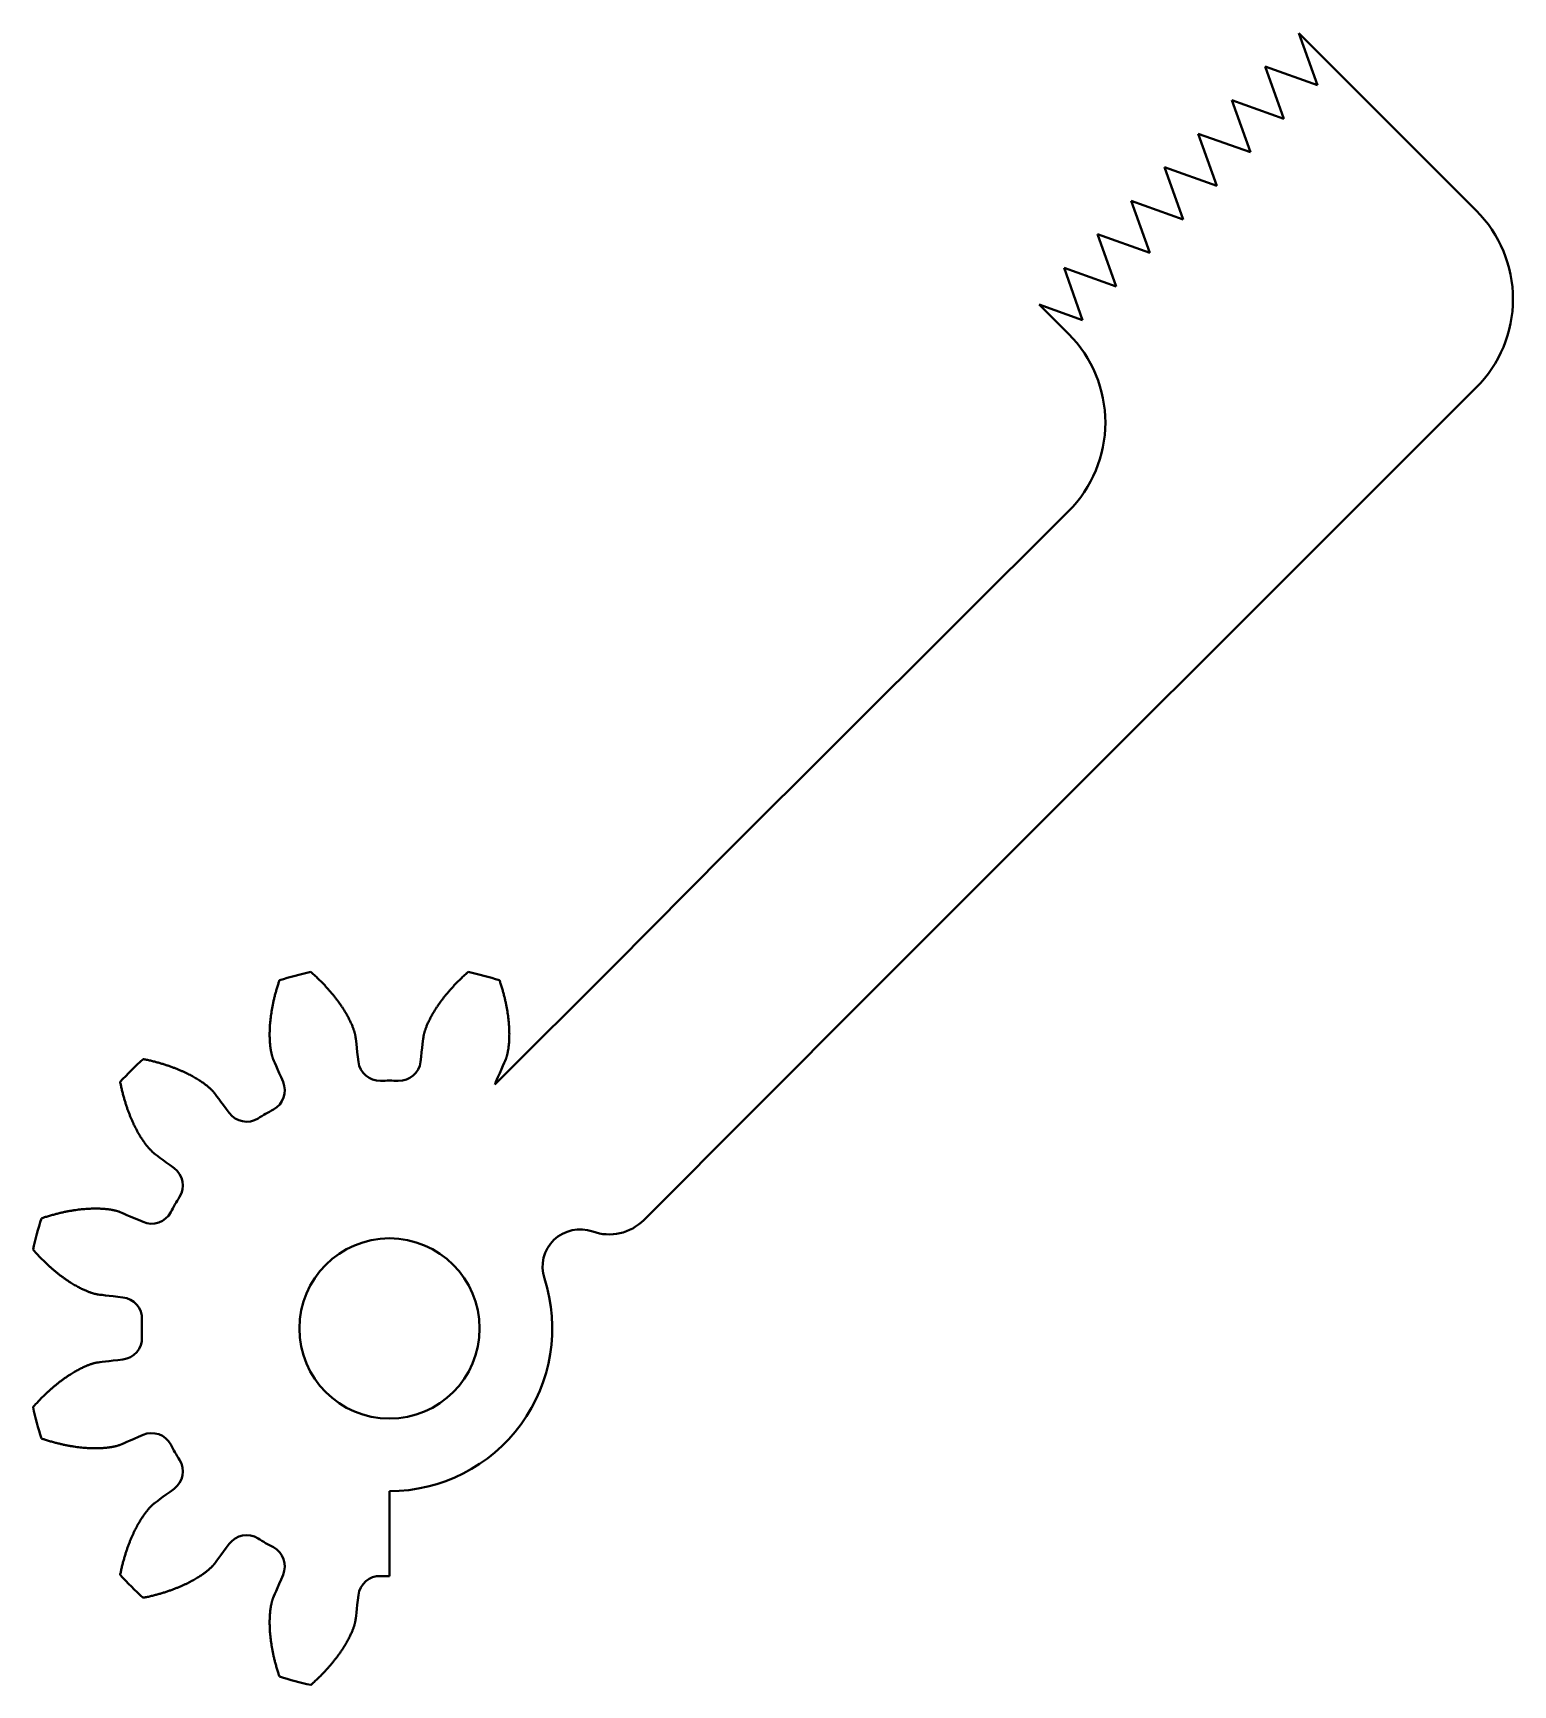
# Model space of a CAD drawing. Header units: millimetres. Extents: x -14.2 to 44.9, y -14.2 to 51.7.
import ezdxf

# ---------------------------------------------------------------- set-up
doc = ezdxf.new("R2010")
doc.units = ezdxf.units.MM
doc.layers.add('Visible', color=7, linetype='Continuous', lineweight=40)

msp = doc.modelspace()

# ---------------------------------------------------------------- linework, layer by layer
at = {"layer": 'Visible'}
for p, q in [((43.417, 44.646), (36.326, 51.737)), ((36.326, 51.737), (37.071, 49.653)), ((34.987, 50.397), (37.071, 49.653)), ((34.987, 50.397), (35.731, 48.313)), ((33.647, 49.057), (35.731, 48.313)), ((33.647, 49.057), (34.391, 46.973)), ((32.307, 47.718), (34.391, 46.973)), ((32.307, 47.718), (33.051, 45.633)), ((30.967, 46.378), (33.051, 45.633)), ((30.967, 46.378), (31.711, 44.293)), ((29.627, 45.038), (31.711, 44.293)), ((29.627, 45.038), (30.371, 42.954)), ((28.287, 43.698), (30.371, 42.954)), ((28.287, 43.698), (29.031, 41.614)), ((26.947, 42.358), (29.031, 41.614)), ((26.947, 42.358), (27.691, 40.274)), ((25.957, 40.893), (27.691, 40.274)), ((25.957, 40.893), (27.134, 39.716)), ((19.142, 13.318), (43.416, 37.574)), ((27.129, 32.64), (13.462, 19.015)), ((8.958, 14.484), (13.462, 19.015)), ((8.958, 14.484), (4.214, 9.739)), ((14.637, 8.805), (19.142, 13.318)), ((14.637, 8.805), (10.16, 4.328)), ((0, -6.5), (0, -9.896))]:
    msp.add_line(p, q, dxfattribs=at)
msp.add_circle((0, 0), 3.6, dxfattribs=at)
for centre, radius, start, end in [((39.882, 41.111), 5, 314.97913, 45), ((23.598, 36.181), 5, 314.91181, 45.00045), ((0, 0), 14.583, 102.45962, 107.54038), ((0, 0), 14.583, 72.45962, 77.54038), ((0, 0), 14.583, 132.45962, 137.54038), ((-0.384, 10.752), 0.863, 186.62487, 272.04273), ((0.384, 10.752), 0.863, 267.95727, 353.37513), ((-5.044, 9.503), 0.863, 297.95727, 23.37513), ((0, 0), 9.896, 87.95727, 92.04273), ((5.044, 9.503), 0.863, 156.62487, 164.1236), ((-5.708, 9.12), 0.863, 216.62487, 302.04273), ((0, 0), 9.896, 117.95727, 122.04273), ((-9.12, 5.708), 0.863, 327.95727, 53.37513), ((-9.503, 5.044), 0.863, 246.62487, 332.04273), ((0, 0), 9.896, 147.95727, 152.04273), ((0, 0), 14.583, 162.45962, 167.54038), ((8.776, 5.713), 1.958, 250.36458, 315), ((7.614, 2.456), 1.5, 70.36458, 197.87848), ((0, 0), 6.5, 270, 17.87848), ((-10.752, 0.384), 0.863, 357.95727, 83.37513), ((0, 0), 9.896, 177.95727, 182.04273), ((-10.752, -0.384), 0.863, 276.62487, 2.04273), ((0, 0), 14.583, 192.45962, 197.54038), ((-9.503, -5.044), 0.863, 27.95727, 113.37513), ((0, 0), 9.896, 207.95727, 212.04273), ((-9.12, -5.708), 0.863, 306.62487, 32.04273), ((-5.708, -9.12), 0.863, 57.95727, 143.37513), ((0, 0), 9.896, 237.95727, 242.04273), ((-5.044, -9.503), 0.863, 336.62487, 62.04273), ((0, 0), 14.583, 222.45962, 227.54038), ((-0.384, -10.752), 0.863, 87.95727, 173.37513), ((0, 0), 9.896, 267.95727, 270), ((0, 0), 14.583, 252.45962, 257.54038)]:
    msp.add_arc(centre, radius, start, end, dxfattribs=at)
for points in [[(-4.252, 9.846), (-4.47, 10.351), (-4.655, 10.78), (-4.659, 10.792), (-4.664, 10.804), (-4.669, 10.819), (-4.676, 10.84), (-4.684, 10.864), (-4.692, 10.894), (-4.701, 10.928), (-4.71, 10.966), (-4.72, 11.01), (-4.73, 11.058), (-4.739, 11.112), (-4.749, 11.17), (-4.757, 11.232), (-4.765, 11.3), (-4.772, 11.373), (-4.778, 11.45), (-4.783, 11.532), (-4.786, 11.619), (-4.788, 11.71), (-4.788, 11.807), (-4.785, 11.908), (-4.781, 12.013), (-4.774, 12.124), (-4.765, 12.238), (-4.752, 12.358), (-4.737, 12.481), (-4.719, 12.609), (-4.697, 12.741), (-4.672, 12.878), (-4.643, 13.018), (-4.611, 13.162), (-4.574, 13.31), (-4.533, 13.463), (-4.488, 13.618), (-4.442, 13.766), (-4.41, 13.862), (-4.395, 13.905)], [(-1.241, 10.653), (-1.304, 11.2), (-1.358, 11.664), (-1.361, 11.676), (-1.363, 11.689), (-1.366, 11.705), (-1.37, 11.725), (-1.376, 11.751), (-1.383, 11.78), (-1.393, 11.814), (-1.404, 11.852), (-1.417, 11.895), (-1.433, 11.942), (-1.451, 11.993), (-1.472, 12.047), (-1.496, 12.106), (-1.523, 12.169), (-1.553, 12.235), (-1.587, 12.305), (-1.624, 12.379), (-1.664, 12.455), (-1.709, 12.536), (-1.757, 12.619), (-1.81, 12.705), (-1.866, 12.794), (-1.927, 12.886), (-1.993, 12.981), (-2.063, 13.078), (-2.138, 13.178), (-2.218, 13.279), (-2.303, 13.383), (-2.393, 13.488), (-2.488, 13.595), (-2.588, 13.704), (-2.694, 13.814), (-2.805, 13.925), (-2.922, 14.038), (-3.036, 14.143), (-3.112, 14.21), (-3.146, 14.24)], [(1.241, 10.653), (1.304, 11.2), (1.358, 11.664), (1.361, 11.676), (1.363, 11.689), (1.366, 11.705), (1.37, 11.725), (1.376, 11.751), (1.383, 11.78), (1.393, 11.814), (1.404, 11.852), (1.417, 11.895), (1.433, 11.942), (1.451, 11.993), (1.472, 12.047), (1.496, 12.106), (1.523, 12.169), (1.553, 12.235), (1.587, 12.305), (1.624, 12.379), (1.664, 12.455), (1.709, 12.536), (1.757, 12.619), (1.81, 12.705), (1.866, 12.794), (1.927, 12.886), (1.993, 12.981), (2.063, 13.078), (2.138, 13.178), (2.218, 13.279), (2.303, 13.383), (2.393, 13.488), (2.488, 13.595), (2.588, 13.704), (2.694, 13.814), (2.805, 13.925), (2.922, 14.038), (3.036, 14.143), (3.112, 14.21), (3.146, 14.24)], [(4.252, 9.846), (4.47, 10.351), (4.655, 10.78), (4.659, 10.792), (4.664, 10.804), (4.669, 10.819), (4.676, 10.84), (4.684, 10.864), (4.692, 10.894), (4.701, 10.928), (4.71, 10.966), (4.72, 11.01), (4.73, 11.058), (4.739, 11.112), (4.749, 11.17), (4.757, 11.232), (4.765, 11.3), (4.772, 11.373), (4.778, 11.45), (4.783, 11.532), (4.786, 11.619), (4.788, 11.71), (4.788, 11.807), (4.785, 11.908), (4.781, 12.013), (4.774, 12.124), (4.765, 12.238), (4.752, 12.358), (4.737, 12.481), (4.719, 12.609), (4.697, 12.741), (4.672, 12.878), (4.643, 13.018), (4.611, 13.162), (4.574, 13.31), (4.533, 13.463), (4.488, 13.618), (4.442, 13.766), (4.41, 13.862), (4.395, 13.905)], [(-6.401, 8.605), (-6.729, 9.047), (-7.008, 9.422), (-7.016, 9.431), (-7.025, 9.442), (-7.035, 9.454), (-7.049, 9.469), (-7.067, 9.488), (-7.088, 9.51), (-7.113, 9.535), (-7.142, 9.563), (-7.175, 9.593), (-7.212, 9.625), (-7.253, 9.66), (-7.299, 9.697), (-7.349, 9.736), (-7.404, 9.777), (-7.463, 9.819), (-7.527, 9.863), (-7.595, 9.908), (-7.669, 9.955), (-7.748, 10.002), (-7.831, 10.05), (-7.92, 10.098), (-8.013, 10.147), (-8.112, 10.196), (-8.216, 10.245), (-8.326, 10.294), (-8.44, 10.343), (-8.56, 10.391), (-8.686, 10.438), (-8.816, 10.485), (-8.952, 10.53), (-9.094, 10.574), (-9.24, 10.616), (-9.392, 10.657), (-9.55, 10.696), (-9.701, 10.73), (-9.8, 10.75), (-9.845, 10.759)], [(-8.605, 6.401), (-9.047, 6.729), (-9.422, 7.008), (-9.431, 7.016), (-9.442, 7.025), (-9.454, 7.035), (-9.469, 7.049), (-9.488, 7.067), (-9.51, 7.088), (-9.535, 7.113), (-9.563, 7.142), (-9.593, 7.175), (-9.625, 7.212), (-9.66, 7.253), (-9.697, 7.299), (-9.736, 7.349), (-9.777, 7.404), (-9.819, 7.463), (-9.863, 7.527), (-9.908, 7.595), (-9.955, 7.669), (-10.002, 7.748), (-10.05, 7.831), (-10.098, 7.92), (-10.147, 8.013), (-10.196, 8.112), (-10.245, 8.216), (-10.294, 8.326), (-10.343, 8.44), (-10.391, 8.56), (-10.438, 8.686), (-10.485, 8.816), (-10.53, 8.952), (-10.574, 9.094), (-10.616, 9.24), (-10.657, 9.392), (-10.696, 9.55), (-10.73, 9.701), (-10.75, 9.8), (-10.759, 9.845)], [(-9.846, 4.252), (-10.351, 4.47), (-10.78, 4.655), (-10.792, 4.659), (-10.804, 4.664), (-10.819, 4.669), (-10.84, 4.676), (-10.864, 4.684), (-10.894, 4.692), (-10.928, 4.701), (-10.966, 4.71), (-11.01, 4.72), (-11.058, 4.73), (-11.112, 4.739), (-11.17, 4.749), (-11.232, 4.757), (-11.3, 4.765), (-11.373, 4.772), (-11.45, 4.778), (-11.532, 4.783), (-11.619, 4.786), (-11.71, 4.788), (-11.807, 4.788), (-11.908, 4.785), (-12.013, 4.781), (-12.124, 4.774), (-12.238, 4.765), (-12.358, 4.752), (-12.481, 4.737), (-12.609, 4.719), (-12.741, 4.697), (-12.878, 4.672), (-13.018, 4.643), (-13.162, 4.611), (-13.31, 4.574), (-13.463, 4.533), (-13.618, 4.488), (-13.766, 4.442), (-13.862, 4.41), (-13.905, 4.395)], [(-10.653, 1.241), (-11.2, 1.304), (-11.664, 1.358), (-11.676, 1.361), (-11.689, 1.363), (-11.705, 1.366), (-11.725, 1.37), (-11.751, 1.376), (-11.78, 1.383), (-11.814, 1.393), (-11.852, 1.404), (-11.895, 1.417), (-11.942, 1.433), (-11.993, 1.451), (-12.047, 1.472), (-12.106, 1.496), (-12.169, 1.523), (-12.235, 1.553), (-12.305, 1.587), (-12.379, 1.624), (-12.455, 1.664), (-12.536, 1.709), (-12.619, 1.757), (-12.705, 1.81), (-12.794, 1.866), (-12.886, 1.927), (-12.981, 1.993), (-13.078, 2.063), (-13.178, 2.138), (-13.279, 2.218), (-13.383, 2.303), (-13.488, 2.393), (-13.595, 2.488), (-13.704, 2.588), (-13.814, 2.694), (-13.925, 2.805), (-14.038, 2.922), (-14.143, 3.036), (-14.21, 3.112), (-14.24, 3.146)], [(-10.653, -1.241), (-11.2, -1.304), (-11.664, -1.358), (-11.676, -1.361), (-11.689, -1.363), (-11.705, -1.366), (-11.725, -1.37), (-11.751, -1.376), (-11.78, -1.383), (-11.814, -1.393), (-11.852, -1.404), (-11.895, -1.417), (-11.942, -1.433), (-11.993, -1.451), (-12.047, -1.472), (-12.106, -1.496), (-12.169, -1.523), (-12.235, -1.553), (-12.305, -1.587), (-12.379, -1.624), (-12.455, -1.664), (-12.536, -1.709), (-12.619, -1.757), (-12.705, -1.81), (-12.794, -1.866), (-12.886, -1.927), (-12.981, -1.993), (-13.078, -2.063), (-13.178, -2.138), (-13.279, -2.218), (-13.383, -2.303), (-13.488, -2.393), (-13.595, -2.488), (-13.704, -2.588), (-13.814, -2.694), (-13.925, -2.805), (-14.038, -2.922), (-14.143, -3.036), (-14.21, -3.112), (-14.24, -3.146)], [(-9.846, -4.252), (-10.351, -4.47), (-10.78, -4.655), (-10.792, -4.659), (-10.804, -4.664), (-10.819, -4.669), (-10.84, -4.676), (-10.864, -4.684), (-10.894, -4.692), (-10.928, -4.701), (-10.966, -4.71), (-11.01, -4.72), (-11.058, -4.73), (-11.112, -4.739), (-11.17, -4.749), (-11.232, -4.757), (-11.3, -4.765), (-11.373, -4.772), (-11.45, -4.778), (-11.532, -4.783), (-11.619, -4.786), (-11.71, -4.788), (-11.807, -4.788), (-11.908, -4.785), (-12.013, -4.781), (-12.124, -4.774), (-12.238, -4.765), (-12.358, -4.752), (-12.481, -4.737), (-12.609, -4.719), (-12.741, -4.697), (-12.878, -4.672), (-13.018, -4.643), (-13.162, -4.611), (-13.31, -4.574), (-13.463, -4.533), (-13.618, -4.488), (-13.766, -4.442), (-13.862, -4.41), (-13.905, -4.395)], [(-8.605, -6.401), (-9.047, -6.729), (-9.422, -7.008), (-9.431, -7.016), (-9.442, -7.025), (-9.454, -7.035), (-9.469, -7.049), (-9.488, -7.067), (-9.51, -7.088), (-9.535, -7.113), (-9.563, -7.142), (-9.593, -7.175), (-9.625, -7.212), (-9.66, -7.253), (-9.697, -7.299), (-9.736, -7.349), (-9.777, -7.404), (-9.819, -7.463), (-9.863, -7.527), (-9.908, -7.595), (-9.955, -7.669), (-10.002, -7.748), (-10.05, -7.831), (-10.098, -7.92), (-10.147, -8.013), (-10.196, -8.112), (-10.245, -8.216), (-10.294, -8.326), (-10.343, -8.44), (-10.391, -8.56), (-10.438, -8.686), (-10.485, -8.816), (-10.53, -8.952), (-10.574, -9.094), (-10.616, -9.24), (-10.657, -9.392), (-10.696, -9.55), (-10.73, -9.701), (-10.75, -9.8), (-10.759, -9.845)], [(-6.401, -8.605), (-6.729, -9.047), (-7.008, -9.422), (-7.016, -9.431), (-7.025, -9.442), (-7.035, -9.454), (-7.049, -9.469), (-7.067, -9.488), (-7.088, -9.51), (-7.113, -9.535), (-7.142, -9.563), (-7.175, -9.593), (-7.212, -9.625), (-7.253, -9.66), (-7.299, -9.697), (-7.349, -9.736), (-7.404, -9.777), (-7.463, -9.819), (-7.527, -9.863), (-7.595, -9.908), (-7.669, -9.955), (-7.748, -10.002), (-7.831, -10.05), (-7.92, -10.098), (-8.013, -10.147), (-8.112, -10.196), (-8.216, -10.245), (-8.326, -10.294), (-8.44, -10.343), (-8.56, -10.391), (-8.686, -10.438), (-8.816, -10.485), (-8.952, -10.53), (-9.094, -10.574), (-9.24, -10.616), (-9.392, -10.657), (-9.55, -10.696), (-9.701, -10.73), (-9.8, -10.75), (-9.845, -10.759)], [(-4.252, -9.846), (-4.47, -10.351), (-4.655, -10.78), (-4.659, -10.792), (-4.664, -10.804), (-4.669, -10.819), (-4.676, -10.84), (-4.684, -10.864), (-4.692, -10.894), (-4.701, -10.928), (-4.71, -10.966), (-4.72, -11.01), (-4.73, -11.058), (-4.739, -11.112), (-4.749, -11.17), (-4.757, -11.232), (-4.765, -11.3), (-4.772, -11.373), (-4.778, -11.45), (-4.783, -11.532), (-4.786, -11.619), (-4.788, -11.71), (-4.788, -11.807), (-4.785, -11.908), (-4.781, -12.013), (-4.774, -12.124), (-4.765, -12.238), (-4.752, -12.358), (-4.737, -12.481), (-4.719, -12.609), (-4.697, -12.741), (-4.672, -12.878), (-4.643, -13.018), (-4.611, -13.162), (-4.574, -13.31), (-4.533, -13.463), (-4.488, -13.618), (-4.442, -13.766), (-4.41, -13.862), (-4.395, -13.905)], [(-1.241, -10.653), (-1.304, -11.2), (-1.358, -11.664), (-1.361, -11.676), (-1.363, -11.689), (-1.366, -11.705), (-1.37, -11.725), (-1.376, -11.751), (-1.383, -11.78), (-1.393, -11.814), (-1.404, -11.852), (-1.417, -11.895), (-1.433, -11.942), (-1.451, -11.993), (-1.472, -12.047), (-1.496, -12.106), (-1.523, -12.169), (-1.553, -12.235), (-1.587, -12.305), (-1.624, -12.379), (-1.664, -12.455), (-1.709, -12.536), (-1.757, -12.619), (-1.81, -12.705), (-1.866, -12.794), (-1.927, -12.886), (-1.993, -12.981), (-2.063, -13.078), (-2.138, -13.178), (-2.218, -13.279), (-2.303, -13.383), (-2.393, -13.488), (-2.488, -13.595), (-2.588, -13.704), (-2.694, -13.814), (-2.805, -13.925), (-2.922, -14.038), (-3.036, -14.143), (-3.112, -14.21), (-3.146, -14.24)]]:
    msp.add_open_spline(points, degree=3, knots=[0.0374574, 0.0374574, 0.0374574, 0.0374574, 0.117327, 0.1245634, 0.1339054, 0.1449591, 0.1574928, 0.1713493, 0.186413, 0.2025939, 0.2198198, 0.2380309, 0.2571764, 0.2772129, 0.2981024, 0.3198114, 0.3423101, 0.3655716, 0.3895719, 0.4142886, 0.4397018, 0.4657928, 0.4925444, 0.5199407, 0.5479669, 0.5766091, 0.6058544, 0.6356906, 0.6661062, 0.6970903, 0.7286328, 0.7607238, 0.7933542, 0.8265153, 0.8601986, 0.8943962, 0.9291004, 0.964304, 0.9924917, 0.9924917, 0.9924917, 0.9924917], dxfattribs=at)

doc.saveas('drawing.dxf')
